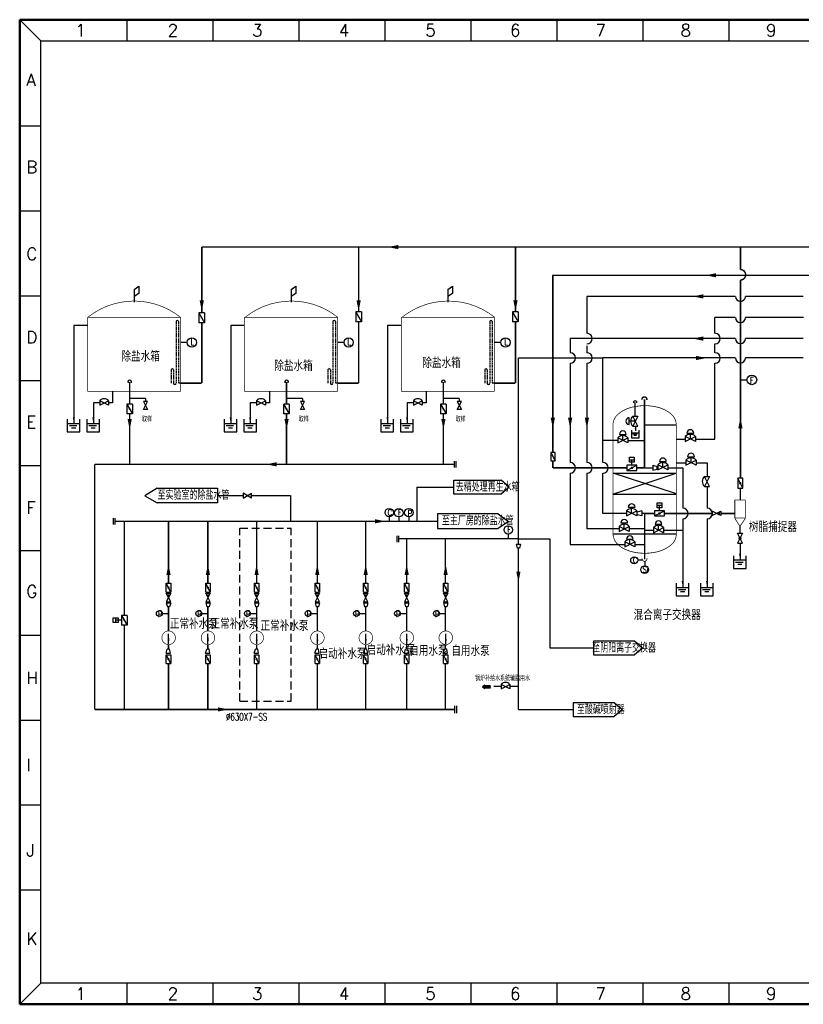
# Model space of a CAD drawing. Header units: millimetres. Extents: x 126 to 799, y 109 to 576.
# Drawn here: x 126.5 to 497.8, y 108.7 to 575.6 of the extents above; entities that cross this region are included whole.
import ezdxf

# ---------------------------------------------------------------- set-up
doc = ezdxf.new("R2010")
doc.units = ezdxf.units.MM
doc.linetypes.add('HIDDEN', pattern=[0.375, 0.25, -0.125])
doc.linetypes.add('INIT_GESTRICHELT', pattern=[0.75, 0.25, -0.25, 0.25])
for name, color, linetype in [('1', 7, 'Continuous'), ('162', 1, 'Continuous'), ('3', 1, 'Continuous'), ('DIM', 3, 'Continuous'), ('PH-48AE', 8, 'INIT_GESTRICHELT')]:
    doc.layers.add(name, color=color, linetype=linetype)
doc.styles.add('HZ', font='geditxt.shx', dxfattribs={"width": 0.7, "bigfont": 'hztxt1.shx'})
doc.styles.add('样式 2', font='txt.shx', dxfattribs={"height": 2})

# ---------------------------------------------------------------- blocks, each defined once
blk = doc.blocks.new('A$C4607793D')
at = {"layer": '1', "color": 3}
blk.add_lwpolyline([(1, 5, 0, 2, 0), (1, 0, 2, 2, 0)], format="xyseb", dxfattribs=at)
blk = doc.blocks.new('2')
at = {"color": 7}
for p, q in [((0, 0), (0, -2.18)), ((-1.86, -1.9), (-1.86, -5.5)), ((-1.86, -3.1), (1.74, -3.1)), ((-1.26, -3.7), (0.84, -3.7)), ((-0.66, -4.3), (0.54, -4.3)), ((1.74, -5.5), (1.74, -1.9)), ((-1.86, -5.5), (1.74, -5.5))]:
    blk.add_line(p, q, dxfattribs=at)
at = {"layer": '3', "color": 7}
blk.add_lwpolyline([(-0.01, -2.7, 0, 0.6, 0), (-0.01, -0.97, 0.6, 0.6, 0)], format="xyseb", dxfattribs=at)
blk = doc.blocks.new('1')
at = {"color": 7}
for p, q in [((0, 9.78), (0, 0)), ((-3.1, 2), (-3.1, -4)), ((-3.1, 0), (2.9, 0)), ((2.9, -4), (2.9, 2)), ((-3.1, -4), (2.9, -4)), ((-2.1, -1), (1.4, -1)), ((-1.1, -2), (0.9, -2))]:
    blk.add_line(p, q, dxfattribs=at)
at = {"layer": '3', "color": 7}
blk.add_lwpolyline([(-0.01, 0.09, 0, 1, 0), (-0.01, 2.97, 1, 1, 0)], format="xyseb", dxfattribs=at)
blk = doc.blocks.new('JT')
for p, q in [((-2.5, -2.5), (0, 0)), ((0, 0), (2.5, -2.5)), ((-1.5, -2.5), (-2.5, -2.5)), ((-1.5, -2.5), (-1.5, -2.5)), ((-1.5, -9.5), (-1.5, -2.5)), ((-1.5, -2.5), (1.5, -2.5)), ((0, -8), (-1.5, -9.5)), ((1.5, -9.5), (0, -8)), ((2.5, -2.5), (1.5, -2.5)), ((1.5, -2.5), (1.5, -9.5))]:
    blk.add_line(p, q)
for points in [[(0, 0), (-2.5, -2.5), (2.5, -2.5)], [(-1.5, -2.5), (1.5, -2.5), (0, -6)], [(-1.5, -9.5), (-1.5, -2.5), (1.5, -2.5), (1.5, -9.5)], [(0, -8), (-1.5, -8), (-1.5, -9.5)], [(0, -6), (-0.9, -8), (0.9, -8)], [(0, -8), (1.5, -9.5), (1.5, -8)]]:
    blk.add_solid(points)
blk = doc.blocks.new('5J2')
at = {"xscale": 0.8, "zscale": 0.8, "rotation": 270}
blk.add_blockref('JT', (0.3, 0.2), dxfattribs=at)

msp = doc.modelspace()

# ---------------------------------------------------------------- linework, layer by layer
at = {"color": 7, "linetype": 'ByBlock', "lineweight": 50}
for p, q in [((126.46, 575.61), (798.65, 575.61)), ((126.46, 108.7), (126.46, 575.61)), ((798.65, 108.7), (126.46, 108.7))]:
    msp.add_line(p, q, dxfattribs=at)
at = {"color": 7, "linetype": 'ByBlock', "lineweight": -3}
for p, q in [((136.52, 565.55), (126.46, 575.61)), ((177.28, 575.61), (177.28, 565.55)), ((218.03, 575.61), (218.03, 565.55)), ((258.79, 575.61), (258.79, 565.55)), ((299.54, 575.61), (299.54, 565.55)), ((340.29, 575.61), (340.29, 565.55)), ((381.05, 575.61), (381.05, 565.55)), ((421.8, 575.61), (421.8, 565.55)), ((462.56, 575.61), (462.56, 565.55)), ((136.52, 525.07), (126.46, 525.07)), ((136.52, 484.82), (126.46, 484.82)), ((136.52, 444.57), (126.46, 444.57)), ((136.52, 404.32), (126.46, 404.32)), ((136.52, 364.07), (126.46, 364.07)), ((136.52, 323.82), (126.46, 323.82)), ((136.52, 283.57), (126.46, 283.57)), ((136.52, 243.32), (126.46, 243.32)), ((136.52, 203.07), (126.46, 203.07)), ((136.52, 162.81), (126.46, 162.81)), ((136.52, 118.76), (126.46, 108.7)), ((177.28, 118.76), (177.28, 108.7)), ((177.28, 118.76), (177.28, 108.7)), ((218.03, 118.76), (218.03, 108.7)), ((258.79, 118.76), (258.79, 108.7)), ((299.54, 118.76), (299.54, 108.7)), ((340.29, 118.76), (340.29, 108.7)), ((381.05, 118.76), (381.05, 108.7)), ((421.8, 118.76), (421.8, 108.7)), ((462.56, 118.76), (462.56, 108.7))]:
    msp.add_line(p, q, dxfattribs=at)
at = {"color": 7, "linetype": 'ByBlock', "lineweight": 30}
for p, q in [((136.52, 565.55), (788.59, 565.55)), ((136.52, 118.76), (136.52, 565.55)), ((788.59, 118.76), (136.52, 118.76))]:
    msp.add_line(p, q, dxfattribs=at)
at = {"color": 7}
for p, q in [((180.7, 447.68), (182.98, 449.27)), ((182.98, 449.27), (182.98, 445.71)), ((255.02, 447.68), (257.3, 449.27)), ((257.3, 449.27), (257.3, 445.71)), ((329.34, 447.68), (331.62, 449.27)), ((331.62, 449.27), (331.62, 445.71)), ((180.7, 447.68), (180.7, 441.64)), ((182.98, 445.71), (180.7, 444.34)), ((255.02, 447.68), (255.02, 441.64)), ((257.3, 445.71), (255.02, 444.34)), ((329.34, 447.68), (329.34, 441.64)), ((331.62, 445.71), (329.34, 444.34)), ((211.38, 436.59), (211.38, 431.91)), ((211.38, 436.59), (214.06, 431.92)), ((214.06, 436.59), (211.39, 436.59)), ((214.06, 436.59), (214.06, 431.91)), ((285.7, 437.05), (288.38, 432.38)), ((285.7, 437.05), (285.7, 432.37)), ((288.38, 437.05), (285.71, 437.05)), ((288.38, 437.05), (288.38, 432.37)), ((360.02, 437.05), (362.7, 432.38)), ((360.02, 437.05), (360.02, 432.37)), ((362.7, 437.05), (360.03, 437.05)), ((362.7, 437.05), (362.7, 432.37)), ((152.12, 430.56), (152.12, 389.45)), ((158.65, 430.56), (152.12, 430.56)), ((214.06, 431.91), (211.38, 431.91)), ((232.97, 430.56), (226.44, 430.56)), ((226.44, 430.56), (226.44, 389.45)), ((288.38, 432.37), (285.7, 432.37)), ((307.3, 430.56), (300.76, 430.56)), ((300.76, 430.56), (300.76, 389.45)), ((362.7, 432.37), (360.02, 432.37)), ((205.84, 422.46), (202.74, 422.46)), ((280.16, 422.46), (277.06, 422.46)), ((354.49, 422.46), (351.39, 422.46)), ((467.98, 404.78), (471.09, 404.78)), ((170.46, 399.33), (170.46, 393.91)), ((244.78, 399.33), (244.78, 393.91)), ((319.1, 399.33), (319.1, 393.91)), ((164.37, 393.91), (161.38, 393.91)), ((164.37, 392.84), (168.57, 394.94)), ((168.57, 392.84), (164.37, 394.94)), ((164.37, 394.94), (164.37, 392.84)), ((164.37, 394.94), (164.37, 392.84)), ((168.57, 394.94), (168.57, 392.84)), ((170.46, 393.91), (168.57, 393.91)), ((177.22, 393.35), (179.9, 388.68)), ((177.22, 393.35), (177.22, 388.67)), ((179.9, 393.35), (177.23, 393.35)), ((186.13, 395.95), (178.41, 395.95)), ((179.9, 393.35), (179.9, 388.67)), ((185.17, 390.71), (187.09, 394.55)), ((185.17, 394.55), (187.09, 390.71)), ((187.09, 394.55), (185.17, 394.55)), ((186.13, 395.95), (186.13, 394.55)), ((238.69, 393.91), (235.7, 393.91)), ((238.69, 394.94), (238.69, 392.84)), ((238.69, 394.94), (238.69, 392.84)), ((242.89, 392.84), (238.69, 394.94)), ((238.69, 392.84), (242.89, 394.94)), ((242.89, 394.94), (242.89, 392.84)), ((244.78, 393.91), (242.89, 393.91)), ((251.54, 393.35), (254.22, 388.68)), ((251.54, 393.35), (251.54, 388.67)), ((254.22, 393.35), (251.55, 393.35)), ((260.45, 395.95), (252.73, 395.95)), ((254.22, 393.35), (254.22, 388.67)), ((259.49, 390.71), (261.41, 394.55)), ((259.49, 394.55), (261.41, 390.71)), ((261.41, 394.55), (259.49, 394.55)), ((260.45, 395.95), (260.45, 394.55)), ((313.02, 393.91), (310.02, 393.91)), ((313.02, 394.94), (313.02, 392.84)), ((313.02, 394.94), (313.02, 392.84)), ((317.22, 392.84), (313.02, 394.94)), ((313.02, 392.84), (317.22, 394.94)), ((317.22, 394.94), (317.22, 392.84)), ((319.1, 393.91), (317.22, 393.91)), ((325.86, 393.35), (328.54, 388.68)), ((325.86, 393.35), (325.86, 388.67)), ((328.54, 393.35), (325.87, 393.35)), ((334.77, 395.95), (327.06, 395.95)), ((328.54, 393.35), (328.54, 388.67)), ((333.81, 390.71), (335.73, 394.55)), ((333.81, 394.55), (335.73, 390.71)), ((335.73, 394.55), (333.81, 394.55)), ((334.77, 395.95), (334.77, 394.55)), ((179.9, 388.67), (177.22, 388.67)), ((187.09, 390.71), (185.17, 390.71)), ((254.22, 388.67), (251.54, 388.67)), ((261.41, 390.71), (259.49, 390.71)), ((328.54, 388.67), (325.86, 388.67)), ((335.73, 390.71), (333.81, 390.71)), ((419.39, 382.86), (416.99, 387.66)), ((419.39, 387.66), (416.99, 382.86)), ((416.99, 387.66), (419.39, 387.66)), ((415.32, 383.66), (415.32, 386.86)), ((418.19, 385.26), (415.32, 385.26)), ((422.49, 383.44), (437.59, 383.44)), ((410.64, 378.98), (413.84, 378.98)), ((412.24, 376.11), (412.24, 378.98)), ((416.99, 382.86), (419.39, 382.86)), ((416.99, 382.86), (419.39, 382.86)), ((442.66, 379.58), (445.86, 379.58)), ((444.26, 376.71), (444.26, 379.58)), ((414.64, 374.91), (409.84, 377.31)), ((409.84, 374.91), (414.64, 377.31)), ((409.84, 377.31), (409.84, 374.91)), ((409.84, 377.31), (409.84, 374.91)), ((414.64, 377.31), (414.64, 374.91)), ((446.66, 375.51), (441.86, 377.91)), ((441.86, 375.51), (446.66, 377.91)), ((441.86, 377.91), (441.86, 375.51)), ((441.86, 377.91), (441.86, 375.51)), ((446.66, 377.91), (446.66, 375.51)), ((332.53, 363.21), (332.53, 366.28)), ((333.33, 363.21), (333.33, 366.28)), ((414.14, 364.29), (414.14, 361.89)), ((418.94, 364.29), (414.14, 364.29)), ((414.14, 361.89), (418.94, 364.29)), ((415.42, 368.17), (417.66, 368.17)), ((415.42, 365.79), (415.42, 368.17)), ((415.42, 366.97), (417.66, 366.97)), ((417.66, 365.79), (415.42, 365.79)), ((416.54, 364.29), (416.54, 366.97)), ((417.66, 368.17), (417.66, 365.79)), ((418.94, 361.89), (418.94, 364.29)), ((426.43, 364.34), (426.43, 361.99)), ((426.43, 364.34), (428.58, 363.72)), ((428.84, 364.49), (428.84, 362.09)), ((428.84, 364.49), (428.84, 362.09)), ((428.84, 362.09), (433.64, 364.49)), ((433.64, 362.09), (428.84, 364.49)), ((429.64, 366.15), (432.84, 366.15)), ((431.24, 363.29), (431.24, 366.15)), ((433.64, 364.49), (433.64, 362.09)), ((437.59, 365.51), (442.16, 365.51)), ((442.16, 366.71), (442.16, 364.31)), ((442.16, 366.71), (442.16, 364.31)), ((442.16, 364.31), (446.96, 366.71)), ((446.96, 364.31), (442.16, 366.71)), ((442.96, 368.38), (446.16, 368.38)), ((444.56, 365.51), (444.56, 368.38)), ((446.96, 366.71), (446.96, 364.31)), ((446.99, 365.51), (452.18, 365.51)), ((452.18, 365.51), (452.18, 359.06)), ((407.55, 360.52), (412.24, 360.52)), ((407.59, 350.65), (437.59, 360.52)), ((437.65, 350.71), (407.6, 360.54)), ((412.24, 360.52), (435.32, 360.52)), ((414.14, 361.89), (418.94, 361.89)), ((422.49, 363.09), (426.43, 363.09)), ((426.43, 361.99), (428.58, 362.47)), ((428.58, 362.44), (428.58, 363.72)), ((433.64, 363.09), (440.66, 363.09)), ((435.32, 360.52), (437.59, 360.52)), ((440.66, 363.09), (440.66, 343.99)), ((332.24, 357.2), (354.52, 357.2)), ((332.24, 350.68), (332.24, 357.2)), ((358.36, 353.94), (354.53, 357.19)), ((453.38, 354.26), (450.98, 359.06)), ((450.98, 359.06), (453.38, 359.06)), ((453.38, 359.06), (450.98, 354.26)), ((469.1, 353.43), (466.7, 358.23)), ((466.7, 358.23), (466.7, 353.43)), ((469.1, 358.23), (466.7, 358.23)), ((469.1, 353.43), (469.1, 358.23)), ((354.53, 350.68), (332.24, 350.68)), ((358.36, 353.94), (354.53, 350.68)), ((407.59, 350.65), (437.59, 350.65)), ((450.98, 354.26), (453.38, 354.26)), ((452.18, 354.26), (452.18, 343.99)), ((466.7, 353.43), (469.1, 353.43)), ((428.51, 344.17), (428.51, 346.56)), ((428.51, 346.56), (430.75, 346.56)), ((430.75, 346.56), (430.75, 344.17)), ((353.18, 341.21), (324.46, 341.21)), ((324.46, 341.21), (324.46, 334.28)), ((353.18, 341.21), (358.13, 337.62)), ((414.04, 342.74), (414.04, 340.34)), ((414.04, 342.74), (414.04, 340.34)), ((418.84, 340.34), (414.04, 342.74)), ((414.04, 340.34), (418.84, 342.74)), ((414.84, 344.4), (418.04, 344.4)), ((416.44, 341.54), (416.44, 344.4)), ((418.84, 342.74), (418.84, 340.34)), ((421.25, 342.69), (419.09, 342.07)), ((419.09, 340.79), (419.09, 342.07)), ((421.24, 342.73), (421.24, 340.33)), ((427.23, 340.27), (432.03, 342.67)), ((427.23, 342.67), (427.23, 340.27)), ((432.03, 342.67), (427.23, 342.67)), ((428.51, 345.36), (430.75, 345.36)), ((430.75, 344.17), (428.51, 344.17)), ((429.63, 342.67), (429.63, 345.36)), ((432.03, 340.27), (432.03, 342.67)), ((454.55, 342.52), (454.55, 340.42)), ((454.55, 342.52), (454.55, 340.42)), ((454.55, 340.42), (458.75, 342.52)), ((458.75, 340.42), (454.55, 342.52)), ((456.78, 341.48), (456.9, 341.36)), ((456.9, 341.54), (457.25, 341.18)), ((457.01, 341.6), (457.61, 341.01)), ((457.13, 341.66), (457.92, 340.87)), ((457.25, 341.72), (457.92, 341.05)), ((457.37, 341.77), (457.92, 341.22)), ((457.49, 341.83), (457.92, 341.4)), ((457.6, 341.89), (457.92, 341.58)), ((457.72, 341.95), (457.92, 341.75)), ((457.84, 342.01), (457.92, 341.93)), ((458.75, 342.52), (458.75, 340.42)), ((170.97, 336.21), (170.97, 339.28)), ((171.77, 336.21), (171.77, 339.28)), ((301.53, 339.86), (301.53, 337.55)), ((306.06, 339.82), (306.06, 337.55)), ((310.88, 339.85), (310.88, 337.55)), ((358.13, 337.62), (353.14, 334.28)), ((411.32, 336.99), (414.52, 336.99)), ((412.92, 334.12), (412.92, 336.99)), ((421.25, 340.34), (419.09, 340.83)), ((427.23, 340.27), (432.03, 340.27)), ((427.57, 336.41), (430.77, 336.41)), ((429.17, 333.54), (429.17, 336.41)), ((440.66, 338.96), (440.66, 319.67)), ((452.18, 338.96), (452.18, 306.39)), ((324.46, 334.28), (353.14, 334.28)), ((357.91, 331.67), (357.91, 329.4)), ((437.59, 331.67), (407.59, 331.67)), ((410.52, 335.32), (410.52, 332.92)), ((410.52, 335.32), (410.52, 332.92)), ((415.32, 332.92), (410.52, 335.32)), ((410.52, 332.92), (415.32, 335.32)), ((415.32, 335.32), (415.32, 332.92)), ((422.59, 333.54), (426.77, 333.54)), ((426.77, 332.34), (431.57, 334.74)), ((431.57, 332.34), (426.77, 334.74)), ((426.77, 334.74), (426.77, 332.34)), ((431.57, 334.74), (431.57, 332.34)), ((431.57, 333.54), (440.66, 333.54)), ((469, 327.33), (466.6, 332.13)), ((469, 332.13), (466.6, 327.33)), ((466.6, 332.13), (469, 332.13)), ((467.82, 332.13), (467.82, 335.5)), ((305.31, 327.87), (305.31, 330.93)), ((306.11, 327.87), (306.11, 330.93)), ((361.74, 326.84), (362.24, 324.96)), ((361.74, 326.84), (363.83, 326.84)), ((363.83, 326.84), (363.33, 324.96)), ((413.17, 328.01), (413.17, 325.61)), ((413.17, 328.01), (413.17, 325.61)), ((417.97, 325.61), (413.17, 328.01)), ((413.17, 325.61), (417.97, 328.01)), ((413.97, 329.3), (417.17, 329.3)), ((415.57, 326.81), (415.57, 329.3)), ((417.97, 328.01), (417.97, 325.61)), ((466.6, 327.33), (469, 327.33)), ((466.6, 327.33), (469, 327.33)), ((467.82, 327.33), (467.82, 319.41)), ((467.82, 327.33), (467.82, 319.41)), ((363.33, 324.96), (362.24, 324.96)), ((419.33, 319.4), (421.71, 319.4)), ((422.62, 318.63), (422.62, 316.64)), ((440.66, 319.67), (440.66, 306.39)), ((464.72, 321.41), (464.72, 315.41)), ((464.72, 319.41), (470.72, 319.41)), ((465.72, 318.41), (469.22, 318.41)), ((470.72, 315.41), (470.72, 321.41)), ((464.72, 315.41), (470.72, 315.41)), ((466.72, 317.41), (468.72, 317.41)), ((198.03, 304.19), (195.93, 308.39)), ((195.93, 308.39), (198.03, 308.39)), ((216.69, 304.19), (214.59, 308.39)), ((214.59, 308.39), (216.69, 308.39)), ((239.77, 304.19), (237.68, 308.39)), ((237.68, 308.39), (239.77, 308.39)), ((268.53, 304.19), (266.43, 308.39)), ((266.43, 308.39), (268.53, 308.39)), ((291.47, 304.19), (289.37, 308.39)), ((289.37, 308.39), (291.47, 308.39)), ((310.9, 304.19), (308.8, 308.39)), ((308.8, 308.39), (310.9, 308.39)), ((329.35, 304.19), (327.25, 308.39)), ((327.25, 308.39), (329.35, 308.39)), ((195.91, 303.72), (198.01, 303.72)), ((198.02, 299.52), (195.92, 303.72)), ((198.02, 303.72), (195.92, 299.52)), ((195.93, 304.19), (198.03, 304.19)), ((195.93, 304.19), (198.03, 304.19)), ((216.68, 303.72), (214.58, 299.52)), ((216.68, 299.52), (214.58, 303.72)), ((214.58, 303.72), (216.68, 303.72)), ((214.59, 304.19), (216.69, 304.19)), ((214.59, 304.19), (216.69, 304.19)), ((239.76, 303.72), (237.66, 299.52)), ((239.76, 299.52), (237.66, 303.72)), ((237.66, 303.72), (239.76, 303.72)), ((237.68, 304.19), (239.77, 304.19)), ((237.68, 304.19), (239.77, 304.19)), ((266.42, 303.72), (268.52, 303.72)), ((268.52, 299.52), (266.42, 303.72)), ((268.52, 303.72), (266.42, 299.52)), ((266.43, 304.19), (268.53, 304.19)), ((266.43, 304.19), (268.53, 304.19)), ((291.46, 303.72), (289.36, 299.52)), ((291.46, 299.52), (289.36, 303.72)), ((289.36, 303.72), (291.46, 303.72)), ((289.37, 304.19), (291.47, 304.19)), ((289.37, 304.19), (291.47, 304.19)), ((308.79, 303.72), (310.89, 303.72)), ((310.89, 299.52), (308.79, 303.72)), ((310.89, 303.72), (308.79, 299.52)), ((308.8, 304.19), (310.9, 304.19)), ((308.8, 304.19), (310.9, 304.19)), ((327.24, 303.72), (329.34, 303.72)), ((329.34, 299.52), (327.24, 303.72)), ((329.34, 303.72), (327.24, 299.52)), ((327.25, 304.19), (329.35, 304.19)), ((327.25, 304.19), (329.35, 304.19)), ((195.92, 299.52), (198.02, 299.52)), ((195.92, 299.52), (198.02, 299.52)), ((195.92, 299.06), (198.01, 299.06)), ((195.92, 299.06), (196.42, 297.18)), ((196.41, 302.74), (196.49, 302.82)), ((196.47, 302.63), (196.66, 302.82)), ((196.52, 302.51), (196.84, 302.82)), ((196.58, 302.39), (197.02, 302.82)), ((196.64, 302.27), (197.19, 302.82)), ((196.7, 302.15), (197.37, 302.82)), ((196.76, 302.04), (197.55, 302.82)), ((196.82, 301.92), (197.41, 302.51)), ((196.88, 301.8), (197.23, 302.16)), ((196.94, 301.68), (197.06, 301.8)), ((198.01, 299.06), (197.51, 297.18)), ((214.58, 299.52), (216.68, 299.52)), ((214.58, 299.52), (216.68, 299.52)), ((214.58, 299.06), (215.09, 297.18)), ((214.58, 299.06), (216.68, 299.06)), ((215.07, 302.74), (215.15, 302.82)), ((215.13, 302.63), (215.33, 302.82)), ((215.19, 302.51), (215.5, 302.82)), ((215.25, 302.39), (215.68, 302.82)), ((215.31, 302.27), (215.86, 302.82)), ((215.36, 302.15), (216.03, 302.82)), ((215.42, 302.04), (216.21, 302.82)), ((215.48, 301.92), (216.07, 302.51)), ((215.54, 301.8), (215.9, 302.16)), ((215.6, 301.68), (215.72, 301.8)), ((216.68, 299.06), (216.17, 297.18)), ((237.66, 299.52), (239.76, 299.52)), ((237.66, 299.52), (239.76, 299.52)), ((237.66, 299.06), (238.17, 297.18)), ((237.66, 299.06), (239.76, 299.06)), ((238.15, 302.74), (238.23, 302.82)), ((238.21, 302.63), (238.41, 302.82)), ((238.27, 302.51), (238.59, 302.82)), ((238.33, 302.39), (238.76, 302.82)), ((238.39, 302.27), (238.94, 302.82)), ((238.45, 302.15), (239.12, 302.82)), ((238.51, 302.04), (239.3, 302.82)), ((238.57, 301.92), (239.16, 302.51)), ((238.63, 301.8), (238.98, 302.16)), ((238.68, 301.68), (238.8, 301.8)), ((239.76, 299.06), (239.26, 297.18)), ((266.42, 299.52), (268.52, 299.52)), ((266.42, 299.52), (268.52, 299.52)), ((266.42, 299.06), (268.52, 299.06)), ((266.42, 299.06), (266.93, 297.18)), ((266.88, 302.8), (266.91, 302.82)), ((266.94, 302.68), (267.08, 302.82)), ((267, 302.56), (267.26, 302.82)), ((267.06, 302.45), (267.44, 302.82)), ((267.12, 302.33), (267.61, 302.82)), ((267.18, 302.21), (267.79, 302.82)), ((267.24, 302.09), (267.97, 302.82)), ((267.29, 301.98), (268, 302.68)), ((267.35, 301.86), (267.82, 302.33)), ((267.41, 301.74), (267.65, 301.97)), ((268.52, 299.06), (268.01, 297.18)), ((289.36, 299.52), (291.46, 299.52)), ((289.36, 299.52), (291.46, 299.52)), ((289.36, 299.06), (289.87, 297.18)), ((289.36, 299.06), (291.46, 299.06)), ((289.85, 302.74), (289.93, 302.82)), ((289.91, 302.63), (290.11, 302.82)), ((289.97, 302.51), (290.28, 302.82)), ((290.03, 302.39), (290.46, 302.82)), ((290.08, 302.27), (290.64, 302.82)), ((290.14, 302.15), (290.81, 302.82)), ((290.2, 302.04), (290.99, 302.82)), ((290.26, 301.92), (290.85, 302.51)), ((290.32, 301.8), (290.68, 302.16)), ((290.38, 301.68), (290.5, 301.8)), ((291.46, 299.06), (290.95, 297.18)), ((308.79, 299.52), (310.89, 299.52)), ((308.79, 299.52), (310.89, 299.52)), ((308.79, 299.06), (310.89, 299.06)), ((308.79, 299.06), (309.3, 297.18)), ((309.28, 302.75), (309.36, 302.82)), ((309.34, 302.63), (309.53, 302.82)), ((309.4, 302.51), (309.71, 302.82)), ((309.45, 302.39), (309.89, 302.82)), ((309.51, 302.28), (310.06, 302.82)), ((309.57, 302.16), (310.24, 302.82)), ((309.63, 302.04), (310.42, 302.82)), ((309.69, 301.92), (310.29, 302.52)), ((309.75, 301.8), (310.11, 302.17)), ((309.81, 301.69), (309.94, 301.81)), ((310.89, 299.06), (310.38, 297.18)), ((327.24, 299.52), (329.34, 299.52)), ((327.24, 299.52), (329.34, 299.52)), ((327.24, 299.06), (327.74, 297.18)), ((327.24, 299.06), (329.33, 299.06)), ((327.71, 302.79), (327.74, 302.82)), ((327.76, 302.67), (327.92, 302.82)), ((327.82, 302.55), (328.09, 302.82)), ((327.88, 302.44), (328.27, 302.82)), ((327.94, 302.32), (328.45, 302.82)), ((328, 302.2), (328.62, 302.82)), ((328.06, 302.08), (328.8, 302.82)), ((328.12, 301.96), (328.8, 302.65)), ((328.18, 301.85), (328.62, 302.29)), ((328.24, 301.73), (328.45, 301.94)), ((329.33, 299.06), (328.83, 297.18)), ((197.51, 297.18), (196.42, 297.18)), ((216.17, 297.18), (215.09, 297.18)), ((239.26, 297.18), (238.17, 297.18)), ((268.01, 297.18), (266.93, 297.18)), ((290.95, 297.18), (289.87, 297.18)), ((310.38, 297.18), (309.3, 297.18)), ((328.83, 297.18), (327.74, 297.18)), ((170.8, 289.68), (170.8, 291.92)), ((170.8, 291.92), (173.18, 291.92)), ((173.18, 289.68), (170.8, 289.68)), ((172, 289.68), (172, 291.92)), ((174.68, 290.8), (172, 290.8)), ((173.18, 291.92), (173.18, 289.68)), ((174.68, 293.13), (177.36, 288.46)), ((174.68, 293.13), (174.68, 288.46)), ((177.36, 293.14), (174.69, 293.14)), ((177.36, 293.14), (177.36, 288.46)), ((177.36, 288.46), (174.68, 288.46)), ((197.02, 279.68), (197.02, 284.43)), ((215.68, 279.68), (215.68, 284.43)), ((238.77, 279.68), (238.77, 284.43)), ((267.52, 279.68), (267.52, 284.43)), ((290.46, 279.68), (290.46, 284.43)), ((309.89, 279.68), (309.89, 284.43)), ((328.34, 279.68), (328.34, 284.43)), ((417.75, 280.88), (398.33, 280.88)), ((398.33, 280.88), (398.33, 274.36)), ((421.58, 277.62), (417.75, 280.88)), ((195.87, 275.18), (196.41, 277.06)), ((197.5, 277.06), (196.41, 277.06)), ((197.92, 275.18), (197.5, 277.06)), ((214.53, 275.18), (215.07, 277.06)), ((216.16, 277.06), (215.07, 277.06)), ((216.59, 275.18), (216.16, 277.06)), ((237.62, 275.18), (238.16, 277.06)), ((239.24, 277.06), (238.16, 277.06)), ((239.67, 275.18), (239.24, 277.06)), ((266.37, 275.18), (266.91, 277.06)), ((268, 277.06), (266.91, 277.06)), ((268.43, 275.18), (268, 277.06)), ((289.31, 275.18), (289.85, 277.06)), ((290.94, 277.06), (289.85, 277.06)), ((291.37, 275.18), (290.94, 277.06)), ((308.74, 275.18), (309.28, 277.06)), ((310.37, 277.06), (309.28, 277.06)), ((310.8, 275.18), (310.37, 277.06)), ((327.19, 275.18), (327.73, 277.06)), ((328.82, 277.06), (327.73, 277.06)), ((329.24, 275.18), (328.82, 277.06)), ((421.58, 277.62), (417.75, 274.37)), ((195.87, 275.18), (197.92, 275.18)), ((195.92, 274.49), (198.02, 274.49)), ((198.02, 270.29), (195.92, 274.49)), ((214.53, 275.18), (216.59, 275.18)), ((216.68, 270.29), (214.58, 274.49)), ((214.58, 274.49), (216.68, 274.49)), ((237.62, 275.18), (239.67, 275.18)), ((239.76, 270.29), (237.66, 274.49)), ((237.66, 274.49), (239.76, 274.49)), ((266.37, 275.18), (268.43, 275.18)), ((268.52, 270.29), (266.42, 274.49)), ((266.42, 274.49), (268.52, 274.49)), ((289.31, 275.18), (291.37, 275.18)), ((291.46, 270.29), (289.36, 274.49)), ((289.36, 274.49), (291.46, 274.49)), ((308.74, 275.18), (310.8, 275.18)), ((310.89, 270.29), (308.79, 274.49)), ((308.79, 274.49), (310.89, 274.49)), ((327.19, 275.18), (329.24, 275.18)), ((329.34, 270.29), (327.24, 274.49)), ((327.24, 274.49), (329.34, 274.49)), ((398.33, 274.36), (417.73, 274.36)), ((195.92, 270.29), (198.02, 270.29)), ((195.92, 270.29), (198.02, 270.29)), ((214.58, 270.29), (216.68, 270.29)), ((214.58, 270.29), (216.68, 270.29)), ((237.66, 270.29), (239.76, 270.29)), ((237.66, 270.29), (239.76, 270.29)), ((266.42, 270.29), (268.52, 270.29)), ((266.42, 270.29), (268.52, 270.29)), ((289.36, 270.29), (291.46, 270.29)), ((289.36, 270.29), (291.46, 270.29)), ((308.79, 270.29), (310.89, 270.29)), ((308.79, 270.29), (310.89, 270.29)), ((327.24, 270.29), (329.34, 270.29)), ((327.24, 270.29), (329.34, 270.29)), ((354.55, 260.37), (354.55, 258.27)), ((354.55, 260.37), (354.55, 258.27)), ((358.75, 258.27), (354.55, 260.37)), ((354.55, 258.27), (358.75, 260.37)), ((358.75, 260.37), (358.75, 258.27)), ((408.18, 251.65), (388.76, 251.65)), ((388.76, 251.65), (388.76, 245.13)), ((412.01, 248.39), (408.18, 251.65)), ((412.01, 248.39), (408.18, 245.14)), ((388.76, 245.13), (408.17, 245.13))]:
    msp.add_line(p, q, dxfattribs=at)
at = {"color": 3}
for p, q in [((362.79, 329.4), (362.79, 415.19)), ((362.79, 415.19), (367.58, 415.19)), ((367.58, 415.19), (402.82, 415.19)), ((402.82, 365.6), (402.82, 415.19)), ((465.51, 415.19), (402.82, 415.19)), ((497.64, 415.19), (470.45, 415.19)), ((409.84, 376.11), (402.82, 376.11)), ((422.49, 375.91), (414.64, 375.91)), ((402.82, 341.47), (402.82, 360.57)), ((314.58, 353.94), (332.24, 353.94)), ((314.58, 353.94), (314.58, 337.75)), ((220.25, 349.94), (232.32, 349.94)), ((236.32, 349.94), (254.85, 349.94)), ((254.85, 349.94), (254.85, 337.75)), ((414.04, 341.47), (402.82, 341.47)), ((422.59, 341.47), (421.24, 341.47)), ((362.79, 329.4), (306.11, 329.4)), ((309.84, 308.39), (309.84, 329.4)), ((328.29, 308.39), (328.29, 329.4)), ((362.79, 326.84), (362.79, 329.4)), ((362.79, 329.4), (377.65, 329.4)), ((377.65, 329.4), (377.65, 277.76)), ((362.79, 248.53), (362.79, 324.96)), ((309.84, 285.65), (309.84, 297.18)), ((328.29, 285.65), (328.29, 297.18)), ((309.84, 277.06), (309.84, 279.31)), ((328.29, 277.06), (328.29, 279.31)), ((377.65, 277.76), (398.33, 277.76)), ((309.84, 248.53), (309.84, 270.29)), ((328.29, 248.53), (328.29, 270.29)), ((362.79, 248.53), (388.76, 248.53))]:
    msp.add_line(p, q, dxfattribs=at)
at = {"color": 0}
for p, q in [((191.53, 353.41), (185.69, 349.81)), ((191.53, 353.41), (220.25, 353.41)), ((220.25, 353.41), (220.25, 346.48)), ((185.69, 349.81), (191.57, 346.48)), ((220.25, 346.48), (191.57, 346.48))]:
    msp.add_line(p, q, dxfattribs=at)
at = {"color": 7, "linetype": 'HIDDEN', "ltscale": 15}
for p, q in [((230.76, 252.43), (230.76, 334.48)), ((230.76, 334.48), (255.08, 334.48)), ((255.08, 252.43), (255.08, 334.48)), ((230.76, 252.43), (255.08, 252.43))]:
    msp.add_line(p, q, dxfattribs=at)
at = {"color": 7, "linetype": 'Continuous'}
for p, q in [((354.55, 259.34), (351.15, 259.34)), ((362.79, 259.34), (358.75, 259.34))]:
    msp.add_line(p, q, dxfattribs=at)
at = {"color": 3, "linetype": 'Continuous', "const_width": 0.7}
for points in [[(212.74, 436.59), (212.74, 467.79)], [(724.27, 467.79), (212.74, 467.79)], [(287.06, 437.05), (287.06, 467.79)], [(361.39, 437.05), (361.39, 467.79)], [(467.98, 457.11), (467.98, 467.79)], [(635.39, 454.4), (378.89, 454.4)], [(379.1, 424.4), (379.1, 454.4)], [(467.98, 358.23), (467.98, 452.17)], [(212.74, 412.69), (212.74, 431.91)], [(287.06, 412.69), (287.06, 432.37)], [(361.39, 412.69), (361.39, 432.37)], [(379.1, 370.39), (379.1, 424.4)], [(212.74, 403.25), (212.74, 412.69)], [(287.06, 403.25), (287.06, 412.69)], [(361.39, 403.25), (361.39, 412.69)], [(178.59, 403.78), (178.59, 393.35)], [(202.74, 403.25), (212.74, 403.25)], [(252.91, 403.78), (252.91, 393.35)], [(277.06, 403.25), (287.06, 403.25)], [(327.23, 403.78), (327.23, 393.35)], [(351.39, 403.25), (361.39, 403.25)], [(418.94, 363.09), (422.49, 363.09), (422.49, 395.59)], [(178.59, 388.67), (178.59, 364.75)], [(252.91, 388.67), (252.91, 364.75)], [(327.23, 388.67), (327.23, 371.07)], [(327.23, 371.07), (327.23, 364.75)], [(161.94, 248.53), (161.94, 364.75)], [(332.53, 364.75), (161.94, 364.75)], [(379.1, 363.09), (379.1, 366.39)], [(379.1, 363.09), (414.14, 363.09)], [(467.9, 347.65), (467.9, 353.43)], [(422.59, 319.67), (422.59, 341.47), (427.23, 341.47)], [(432.03, 341.47), (454.55, 341.47)], [(458.75, 341.47), (465.34, 341.47)], [(324.46, 337.75), (171.77, 337.75)], [(176.03, 293.14), (176.03, 337.75)], [(196.97, 308.39), (196.97, 337.75)], [(215.63, 308.39), (215.63, 337.75)], [(238.71, 308.39), (238.71, 337.75)], [(267.47, 308.39), (267.47, 337.75)], [(290.41, 308.39), (290.41, 337.75)], [(196.97, 285.65), (196.97, 297.18)], [(215.63, 285.65), (215.63, 297.18)], [(238.71, 285.65), (238.71, 297.18)], [(267.47, 285.65), (267.47, 297.18)], [(290.41, 285.65), (290.41, 297.18)], [(176.03, 248.53), (176.03, 288.46)], [(196.97, 277.06), (196.97, 279.31)], [(215.63, 277.06), (215.63, 279.31)], [(238.71, 277.06), (238.71, 279.31)], [(267.47, 277.06), (267.47, 279.31)], [(290.41, 277.06), (290.41, 279.31)], [(196.97, 248.53), (196.97, 270.29)], [(215.63, 248.53), (215.63, 270.29)], [(238.71, 248.53), (238.71, 270.29)], [(267.47, 248.53), (267.47, 270.29)], [(290.41, 248.53), (290.41, 270.29)], [(332.51, 248.53), (161.94, 248.53)]]:
    msp.add_lwpolyline(points, dxfattribs=at)
msp.add_lwpolyline([(467.98, 457.11, -1), (467.98, 452.17, -0.240693)], format="xyb", dxfattribs=at)
at = {"color": 7}
for points, const_width in [([(202.74, 434.41, 0.353172), (158.65, 434.41)], 0.306), ([(277.27, 434.41, 0.353172), (233.18, 434.41)], 0.306), ([(351.59, 434.41, 0.353172), (307.5, 434.41)], 0.306), ([(423.59, 395.29, 1.25223), (421.36, 395.38)], 0.7), ([(422.64, 392.59, 0.06065), (416.57, 391.85, 0.074056), (411.94, 389.94, 0.06111), (409.17, 387.71)], 0.35), ([(435.8, 387.94, 0.071959), (433.33, 389.94, 0.074056), (428.7, 391.85, 0.06065), (422.64, 392.59)], 0.35), ([(407.59, 383.81, -0.156346), (409.17, 387.71)], 0.35), ([(437.59, 383.49, 0.188756), (435.8, 387.94)], 0.35), ([(407.59, 331.67, 0.141736), (409.24, 327.42)], 0.35), ([(435.09, 326.51, 0.221647), (437.59, 331.67)], 0.35), ([(422.64, 322.57, -0.06065), (416.57, 323.31, -0.074056), (411.94, 325.22, -0.078838), (409.27, 327.45)], 0.35), ([(422.64, 322.57, -0.035757), (419.04, 322.83, 0), (419.04, 322.83), (419.04, 322.83)], 0.35), ([(435.09, 326.51, -0.1136), (428.7, 323.31, -0.06065), (422.64, 322.57)], 0.35), ([(421.4, 320.13, 1.25223), (423.62, 320.22)], 0.35)]:
    msp.add_lwpolyline(points, format="xyb", dxfattribs=dict(at, const_width=const_width))
for points, const_width in [([(202.74, 434.41), (158.65, 434.41)], 0.306), ([(158.65, 434.41), (158.65, 399.33)], 0.306), ([(202.74, 399.33), (202.74, 434.41)], 0.306), ([(202.74, 399.33), (202.74, 434.41)], 0.306), ([(212.64, 434.54), (212.64, 434.11)], 0.612), ([(232.97, 434.41), (232.97, 399.33)], 0.306), ([(277.06, 434.41), (232.97, 434.41)], 0.306), ([(277.06, 399.33), (277.06, 434.41)], 0.306), ([(286.96, 435), (286.96, 434.57)], 0.612), ([(307.3, 434.41), (307.3, 399.33)], 0.306), ([(351.39, 434.41), (307.3, 434.41)], 0.306), ([(351.39, 399.33), (351.39, 434.41)], 0.306), ([(361.29, 435), (361.29, 434.57)], 0.612), ([(158.65, 399.33), (202.74, 399.33)], 0.306), ([(232.97, 399.33), (277.06, 399.33)], 0.306), ([(307.3, 399.33), (351.39, 399.33)], 0.306), ([(178.48, 391.3), (178.48, 390.87)], 0.612), ([(252.8, 391.3), (252.8, 390.87)], 0.612), ([(327.12, 391.3), (327.12, 390.87)], 0.612), ([(407.59, 383.81), (407.59, 377.56)], 0.35), ([(437.59, 383.44), (437.59, 331.67)], 0.35), ([(407.59, 331.67), (407.59, 377.56)], 0.35), ([(465.24, 347.81), (470.24, 347.81)], 0.35), ([(470.34, 347.86), (470.34, 339.32), (465.34, 339.32)], 0.35), ([(465.34, 339.32), (465.34, 347.86)], 0.35), ([(465.29, 339.24), (467.74, 335.37), (470.38, 339.24)], 0.35), ([(175.94, 291.09), (175.94, 290.65)], 0.612)]:
    msp.add_lwpolyline(points, dxfattribs=dict(at, const_width=const_width))
for points, const_width in [([(212.85, 434.33, 1), (212.42, 434.33, 1)], 0.437), ([(287.17, 434.79, 1), (286.74, 434.79, 1)], 0.437), ([(361.5, 434.79, 1), (361.06, 434.79, 1)], 0.437), ([(178.69, 391.09, 1), (178.25, 391.09, 1)], 0.437), ([(253.01, 391.09, 1), (252.58, 391.09, 1)], 0.437), ([(327.33, 391.09, 1), (326.9, 391.09, 1)], 0.437), ([(416.74, 363.09, 1), (416.32, 363.09, 1)], 0.8), ([(467.9, 356.03, 1), (467.9, 355.62, 1)], 0.8), ([(429.83, 341.47, 1), (429.42, 341.47, 1)], 0.8), ([(176.15, 290.87, 1), (175.72, 290.87, 1)], 0.437)]:
    msp.add_lwpolyline(points, format="xyb", close=True, dxfattribs=dict(at, const_width=const_width))
at = {"color": 7, "linetype": 'Continuous', "const_width": 0.7}
msp.add_lwpolyline([(178.59, 395.21), (178.59, 393.35)], dxfattribs=at)
at = {"color": 7}
for points in [[(186.13, 390.69, 0, 0, 0), (186.13, 389.56, 0.787, 0, 0), (186.13, 387.51, 0, 0, 0)], [(260.45, 390.69, 0, 0, 0), (260.45, 389.56, 0.787, 0, 0), (260.45, 387.51, 0, 0, 0)], [(334.77, 390.69, 0, 0, 0), (334.77, 389.56, 0.787, 0, 0), (334.77, 387.51, 0, 0, 0)], [(197.02, 284.43, 0, 0.875, 0), (197.02, 281.11, 0.875, 0.875, 0)], [(215.68, 284.43, 0, 0.875, 0), (215.68, 281.11, 0.875, 0.875, 0)], [(238.77, 284.43, 0, 0.875, 0), (238.77, 281.11, 0.875, 0.875, 0)], [(267.52, 284.43, 0, 0.875, 0), (267.52, 281.11, 0.875, 0.875, 0)], [(290.46, 284.43, 0, 0.875, 0), (290.46, 281.11, 0.875, 0.875, 0)], [(309.89, 284.43, 0, 0.875, 0), (309.89, 281.11, 0.875, 0.875, 0)], [(328.34, 284.43, 0, 0.875, 0), (328.34, 281.11, 0.875, 0.875, 0)]]:
    msp.add_lwpolyline(points, format="xyseb", dxfattribs=at)
for points in [[(418.17, 385.26), (416.66, 385.26)], [(444.26, 376.71), (444.26, 378.21)], [(412.24, 376.11), (412.24, 377.61)], [(431.24, 363.28), (431.24, 364.78)], [(444.56, 365.51), (444.56, 367.01)], [(416.44, 341.53), (416.44, 343.03)], [(412.92, 334.12), (412.92, 335.62)], [(429.17, 333.54), (429.17, 335.04)], [(415.58, 326.81), (415.58, 328.31)]]:
    msp.add_lwpolyline(points, dxfattribs=at)
for centre, radius in [((208.03, 422.56), 2.19), ((282.35, 422.56), 2.19), ((356.67, 422.56), 2.19), ((301.59, 341.86), 2), ((306.12, 341.82), 2), ((310.86, 341.85), 2), ((357.97, 333.67), 2), ((417.65, 319.27), 1.67), ((422.59, 314.83), 1.83), ((192.62, 294.04), 1.39), ((211.29, 294.04), 1.39), ((234.37, 294.04), 1.39), ((263.13, 294.04), 1.39), ((286.06, 294.04), 1.39), ((305.49, 294.04), 1.39), ((323.94, 294.04), 1.39)]:
    msp.add_circle(centre, radius, dxfattribs=at)
at = {"color": 1}
for centre, radius, start, end in [((467.98, 444.4), 2.37, 180, 0), ((395.24, 424.4), 2.52, 270, 90), ((395.24, 415.19), 2.52, 270, 90)]:
    msp.add_arc(centre, radius, start, end, dxfattribs=at)
at = {"color": 4}
for centre, radius, start, end in [((467.98, 424.4), 2.37, 180, 0), ((387.29, 415.19), 2.52, 270, 90)]:
    msp.add_arc(centre, radius, start, end, dxfattribs=at)
at = {"color": 3}
for centre, radius, start, end in [((467.98, 415.19), 2.37, 180, 0), ((402.82, 363.09), 2.52, 270, 90)]:
    msp.add_arc(centre, radius, start, end, dxfattribs=at)
at = {"color": 7}
for centre, radius, start, end in [((166.48, 393.01), 2.86, 42.4601, 137.5399), ((240.8, 393.01), 2.86, 42.4601, 137.5399), ((315.12, 393.01), 2.86, 42.4601, 137.5399), ((419.19, 385.26), 3.27, 132.4601, 227.5399), ((415.32, 385.26), 1.6, 90, 270), ((412.24, 375.11), 3.27, 42.4601, 137.5399), ((412.24, 378.98), 1.6, 0, 180), ((444.26, 375.71), 3.27, 42.4601, 137.5399), ((444.26, 379.58), 1.6, 0, 180), ((444.56, 368.38), 1.6, 0, 180), ((431.24, 362.29), 3.27, 42.4601, 137.5399), ((431.24, 366.15), 1.6, 0, 180), ((444.56, 364.51), 3.27, 42.4601, 137.5399), ((453.18, 356.67), 3.27, 132.4601, 227.5399), ((416.44, 344.4), 1.6, 0, 180), ((416.44, 340.53), 3.27, 42.4601, 137.5399), ((440.66, 341.47), 2.52, 270, 90), ((452.18, 341.47), 2.52, 270, 90), ((412.92, 333.12), 3.27, 42.4601, 137.5399), ((412.92, 336.99), 1.6, 0, 180), ((429.17, 336.41), 1.6, 0, 180), ((429.17, 332.54), 3.27, 42.4601, 137.5399), ((415.58, 325.81), 3.27, 42.4601, 137.5399), ((415.57, 329.3), 1.6, 0, 180), ((356.65, 258.45), 2.86, 42.4601, 137.5399)]:
    msp.add_arc(centre, radius, start, end, dxfattribs=at)
at = {"layer": '1', "color": 1}
for p, q in [((395.24, 444.4), (395.24, 426.79)), ((422.78, 444.4), (395.24, 444.4)), ((465.51, 444.4), (422.78, 444.4)), ((497.64, 444.4), (470.45, 444.4)), ((395.24, 421), (395.24, 417.66)), ((395.24, 412.72), (395.24, 394.8)), ((395.24, 394.8), (395.24, 365.6)), ((395.24, 360.57), (395.24, 334.12)), ((410.52, 334.12), (395.24, 334.12)), ((422.59, 334.12), (415.32, 334.12))]:
    msp.add_line(p, q, dxfattribs=at)
at = {"layer": '1', "color": 7, "linetype": 'HIDDEN', "ltscale": 2}
for p, q in [((200.56, 432.42), (200.56, 403.25)), ((201.73, 432.42), (201.73, 403.25)), ((274.88, 432.42), (274.88, 403.25)), ((276.05, 432.42), (276.05, 403.25)), ((349.2, 432.42), (349.2, 403.25)), ((350.38, 432.42), (350.38, 403.25)), ((198.21, 409.5), (198.21, 403.25)), ((199.38, 409.5), (199.38, 403.25)), ((272.53, 409.5), (272.53, 403.25)), ((273.71, 409.5), (273.71, 403.25)), ((346.85, 409.5), (346.85, 403.25)), ((348.03, 409.5), (348.03, 403.25))]:
    msp.add_line(p, q, dxfattribs=at)
at = {"layer": '1', "linetype": 'HIDDEN'}
for p, q in [((202.74, 403.25), (201.73, 403.25)), ((277.06, 403.25), (276.05, 403.25)), ((351.39, 403.25), (350.38, 403.25))]:
    msp.add_line(p, q, dxfattribs=at)
at = {"layer": '1', "color": 7, "linetype": 'Continuous'}
for p, q in [((378.17, 370.39), (380.17, 366.39)), ((378.17, 370.39), (378.17, 366.39)), ((380.17, 370.39), (378.17, 370.39)), ((380.17, 366.39), (380.17, 370.39)), ((378.17, 366.39), (380.17, 366.39))]:
    msp.add_line(p, q, dxfattribs=at)
at = {"layer": '1', "color": 7}
for p, q in [((457.95, 342.12), (457.95, 340.82)), ((457.95, 342.12), (457.95, 340.82)), ((195.93, 304.19), (195.93, 308.39)), ((198.03, 308.39), (198.03, 304.19)), ((214.59, 304.19), (214.59, 308.39)), ((216.69, 308.39), (216.69, 304.19)), ((237.68, 304.19), (237.68, 308.39)), ((239.77, 308.39), (239.77, 304.19)), ((266.43, 304.19), (266.43, 308.39)), ((268.53, 308.39), (268.53, 304.19)), ((289.37, 304.19), (289.37, 308.39)), ((291.47, 308.39), (291.47, 304.19)), ((308.8, 304.19), (308.8, 308.39)), ((310.9, 308.39), (310.9, 304.19)), ((327.25, 304.19), (327.25, 308.39)), ((329.35, 308.39), (329.35, 304.19)), ((196.37, 302.82), (197.57, 302.82)), ((215.03, 302.82), (216.23, 302.82)), ((238.11, 302.82), (239.32, 302.82)), ((266.87, 302.82), (268.07, 302.82)), ((289.81, 302.82), (291.01, 302.82)), ((309.24, 302.82), (310.44, 302.82)), ((327.69, 302.82), (328.89, 302.82)), ((194.01, 294.04), (196.97, 294.04)), ((212.67, 294.04), (215.63, 294.04)), ((235.76, 294.04), (238.71, 294.04)), ((264.52, 294.04), (267.47, 294.04)), ((287.45, 294.04), (290.41, 294.04)), ((306.88, 294.04), (309.84, 294.04)), ((325.33, 294.04), (328.29, 294.04)), ((195.92, 270.29), (195.92, 274.49)), ((198.02, 274.49), (198.02, 270.29)), ((214.58, 270.29), (214.58, 274.49)), ((216.68, 274.49), (216.68, 270.29)), ((237.66, 270.29), (237.66, 274.49)), ((239.76, 274.49), (239.76, 270.29)), ((266.42, 270.29), (266.42, 274.49)), ((268.52, 274.49), (268.52, 270.29)), ((289.36, 270.29), (289.36, 274.49)), ((291.46, 274.49), (291.46, 270.29)), ((308.79, 270.29), (308.79, 274.49)), ((310.89, 274.49), (310.89, 270.29)), ((327.24, 270.29), (327.24, 274.49)), ((329.34, 274.49), (329.34, 270.29))]:
    msp.add_line(p, q, dxfattribs=at)
at = {"layer": '1', "color": 1}
for points in [[(445.41, 444.4, 0, 2, 0), (450.41, 444.4, 2, 2, 0)], [(395.24, 381.83, 0, 2, 0), (395.24, 386.83, 2, 2, 0)]]:
    msp.add_lwpolyline(points, format="xyseb", dxfattribs=at)
at = {"layer": '1', "color": 4}
for points in [[(445.41, 424.4, 0, 2, 0), (450.41, 424.4, 2, 2, 0)], [(387.29, 381.83, 0, 2, 0), (387.29, 386.83, 2, 2, 0)]]:
    msp.add_lwpolyline(points, format="xyseb", dxfattribs=at)
at = {"layer": '1', "color": 7, "linetype": 'Continuous', "const_width": 0.25}
msp.add_lwpolyline([(379.17, 368.26, 1), (379.17, 368.51, 1)], format="xyb", close=True, dxfattribs=at)
at = {"layer": '1', "color": 0, "const_width": 0.5}
msp.add_lwpolyline([(234.07, 349.94, 1), (234.57, 349.94, 1)], format="xyb", close=True, dxfattribs=at)
at = {"layer": '1', "color": 7, "const_width": 0.729}
for points in [[(196.98, 306.1, 1), (196.98, 306.42, 1)], [(215.64, 306.1, 1), (215.64, 306.42, 1)], [(238.72, 306.1, 1), (238.72, 306.42, 1)], [(267.48, 306.1, 1), (267.48, 306.42, 1)], [(290.42, 306.1, 1), (290.42, 306.42, 1)], [(309.85, 306.1, 1), (309.85, 306.42, 1)], [(328.3, 306.1, 1), (328.3, 306.42, 1)], [(196.97, 272.2, 1), (196.97, 272.52, 1)], [(215.63, 272.2, 1), (215.63, 272.52, 1)], [(238.71, 272.2, 1), (238.71, 272.52, 1)], [(267.47, 272.2, 1), (267.47, 272.52, 1)], [(290.41, 272.2, 1), (290.41, 272.52, 1)], [(309.84, 272.2, 1), (309.84, 272.52, 1)], [(328.29, 272.2, 1), (328.29, 272.52, 1)]]:
    msp.add_lwpolyline(points, format="xyb", close=True, dxfattribs=at)
at = {"layer": '1', "color": 7}
msp.add_circle((473.39, 404.82), 2.3, dxfattribs=at)
at = {"layer": '1'}
for centre, start, end in [((201.15, 432.42), 360, 180), ((275.47, 432.42), 360, 180), ((349.79, 432.42), 360, 180), ((198.8, 409.5), 0, 180), ((273.12, 409.5), 0, 180), ((347.44, 409.5), 0, 180), ((199.97, 403.25), 180, 0), ((274.29, 403.25), 180, 0), ((348.61, 403.25), 180, 0)]:
    msp.add_arc(centre, 0.587, start, end, dxfattribs=at)
at = {"layer": '1', "color": 7}
for centre in [(178.59, 403.78), (252.91, 403.78), (327.23, 403.78)]:
    msp.add_arc(centre, 0.878, 336.6129, 203.3871, dxfattribs=at)
at = {"layer": '1', "color": 1}
msp.add_arc((395.24, 363.09), 2.52, 270, 90, dxfattribs=at)
at = {"layer": '162', "color": 7}
for p, q in [((236.32, 348.74), (232.32, 351.14)), ((232.32, 348.74), (236.32, 351.14)), ((232.32, 351.14), (232.32, 348.74)), ((236.32, 348.74), (236.32, 351.14))]:
    msp.add_line(p, q, dxfattribs=at)
at = {"layer": '3', "color": 40, "linetype": 'Continuous'}
for p, q in [((455.9, 426.92), (455.9, 434.4)), ((465.51, 434.4), (455.9, 434.4)), ((497.89, 434.4), (470.45, 434.4)), ((455.9, 417.63), (455.9, 421.89)), ((455.9, 399.68), (455.9, 412.68)), ((455.84, 376.71), (455.84, 399.68)), ((437.59, 376.71), (441.86, 376.71)), ((446.66, 376.71), (455.84, 376.71))]:
    msp.add_line(p, q, dxfattribs=at)
at = {"layer": '3', "color": 7}
msp.add_line((418.12, 387.66), (418.12, 394.07), dxfattribs=at)
for points, const_width in [([(467.79, 329.35, 1), (467.79, 330.1, 1)], 0.75), ([(193.82, 282.52, 1), (200.25, 282.52, 1)], 0.306), ([(212.48, 282.52, 1), (218.91, 282.52, 1)], 0.306), ([(235.57, 282.52, 1), (242, 282.52, 1)], 0.306), ([(264.32, 282.52, 1), (270.75, 282.52, 1)], 0.306), ([(287.26, 282.52, 1), (293.69, 282.52, 1)], 0.306), ([(306.69, 282.52, 1), (313.12, 282.52, 1)], 0.306), ([(325.14, 282.52, 1), (331.57, 282.52, 1)], 0.306)]:
    msp.add_lwpolyline(points, format="xyb", close=True, dxfattribs=dict(at, const_width=const_width))
msp.add_lwpolyline([(467.81, 319.49, 0, 1, 0), (467.81, 322.38, 1, 1, 0)], format="xyseb", dxfattribs=at)
at = {"layer": '3', "color": 40, "linetype": 'Continuous'}
for centre, radius, start, end in [((467.98, 434.4), 2.37, 180, 0), ((455.9, 424.4), 2.52, 270, 90), ((455.9, 415.19), 2.52, 270, 90)]:
    msp.add_arc(centre, radius, start, end, dxfattribs=at)
at = {"layer": '3', "color": 7}
msp.add_arc((418.11, 394.04), 0.828, 346.8734, 193.1266, dxfattribs=at)
at = {"layer": 'DIM', "color": 7, "linetype": 'Continuous'}
for p, q in [((332.51, 250.22), (332.51, 246.84)), ((333.51, 250.22), (333.51, 246.84))]:
    msp.add_line(p, q, dxfattribs=at)
at = {"layer": 'PH-48AE', "color": 4, "linetype": 'Continuous'}
for p, q in [((387.29, 424.4), (387.29, 417.66)), ((465.51, 424.4), (387.29, 424.4)), ((497.64, 424.4), (470.45, 424.4)), ((387.29, 412.72), (387.29, 365.6)), ((387.29, 360.57), (387.29, 326.81)), ((387.29, 326.81), (413.17, 326.81)), ((417.97, 326.81), (422.59, 326.81))]:
    msp.add_line(p, q, dxfattribs=at)
msp.add_arc((387.29, 363.09), 2.52, 270, 90, dxfattribs=at)

# ---------------------------------------------------------------- block references
at = {"color": 7}
for name, p in [('1', (152.12, 384.11)), ('1', (161.38, 384.13)), ('1', (226.44, 384.11)), ('1', (235.7, 384.13)), ('1', (300.76, 384.11)), ('1', (310.02, 384.13)), ('2', (418.19, 382.86)), ('1', (440.66, 306.39)), ('1', (452.18, 306.39))]:
    msp.add_blockref(name, p, dxfattribs=at)
at = {"color": 7, "linetype": 'Continuous', "rotation": 180}
for p in [(179.59, 386.23), (253.91, 386.23), (328.23, 386.23)]:
    msp.add_blockref('A$C4607793D', p, dxfattribs=at)
at = {"color": 7, "xscale": -0.4000000000000909, "yscale": 0.3999999999999773, "zscale": 0.4}
msp.add_blockref('5J2', (345.91, 259.19), dxfattribs=at)
at = {"layer": '1', "color": 7}
for p, rotation in [((305.84, 466.79), 89.99999999999999), ((456.48, 453.4), 89.99999999999999), ((213.74, 442.51), 180), ((288.06, 442.51), 180), ((362.39, 442.51), 180), ((446.87, 416.19), 270), ((380.1, 386.83), 180), ((294.77, 338.75), 270), ((363.79, 313.94), 180), ((220.39, 249.53), 270)]:
    msp.add_blockref('A$C4607793D', p, dxfattribs=dict(at, rotation=rotation))
for p in [(466.98, 381.9), (195.97, 312.31), (214.63, 312.31), (237.71, 312.31), (266.47, 312.31), (289.41, 312.31), (308.84, 312.31), (327.29, 312.31)]:
    msp.add_blockref('A$C4607793D', p, dxfattribs=at)
at = {"layer": '1', "color": 7, "xscale": -1, "rotation": 90}
msp.add_blockref('A$C4607793D', (248.24, 365.75), dxfattribs=at)

# ---------------------------------------------------------------- texts
at = {"color": 7, "linetype": 'ByBlock', "lineweight": -3, "style": '样式 2'}
for s, p in [('1', (152.91, 567.69)), ('2', (196.57, 567.69)), ('3', (236.57, 567.69)), ('4', (277.69, 567.69)), ('5', (318.64, 567.69)), ('6', (358.8, 567.69)), ('7', (399.28, 567.69)), ('8', (439.6, 567.69)), ('9', (480.08, 567.69)), ('A', (129.59, 544.21)), ('B', (129.59, 502.85)), ('C', (129.59, 461.67)), ('D', (129.59, 422.17)), ('E', (129.59, 381.93)), ('F', (129.59, 341.31)), ('G', (129.59, 301.62)), ('H', (129.59, 260.63)), ('I', (129.59, 219.26)), ('J', (129.59, 178.83)), ('K', (129.59, 136.91)), ('1', (152.91, 110.85)), ('2', (196.57, 110.85)), ('3', (236.57, 110.85)), ('4', (277.69, 110.85)), ('5', (318.64, 110.85)), ('6', (358.8, 110.85)), ('7', (399.28, 110.85)), ('8', (439.6, 110.85)), ('9', (480.08, 110.85))]:
    msp.add_text(s, height=5.77, dxfattribs=at).set_placement(p)
at = {"color": 7, "style": 'HZ', "width": 0.7}
for s, height, p in [('L', 3.06, (207.44, 421.2)), ('L', 3.06, (281.76, 421.2)), ('L', 3.06, (356.08, 421.2)), ('F', 3.06, (472.59, 403.01)), ('去精处理再生水箱', 4, (333.1, 351.88)), ('C', 2.8, (300.8, 340.47)), ('F', 2.8, (305.72, 340.57)), ('P', 2.8, (310.37, 340.16)), ('至主厂房的除盐水管', 4, (326.5, 335.85)), ('F', 2.8, (357.58, 332.42)), ('C', 2.8, (417.04, 317.9)), ('Si', 2.8, (421.63, 313.44)), ('P', 3.06, (191.97, 292.32)), ('P', 3.06, (210.64, 292.32)), ('P', 3.06, (233.72, 292.32)), ('P', 3.06, (262.48, 292.32)), ('P', 3.06, (285.41, 292.32)), ('P', 3.06, (304.85, 292.32)), ('P', 3.06, (323.29, 292.32)), ('至阴阳离子交换器', 4, (397.74, 275.58)), ('至酸碱喷射器', 4, (390.49, 246.35))]:
    msp.add_text(s, height=height, dxfattribs=at).set_placement(p)
at = {"style": 'HZ', "width": 0.7}
for s, p in [('除盐水箱', (174.69, 413.5)), ('除盐水箱', (317.27, 410.44)), ('除盐水箱', (247.09, 409.05)), ('树脂捕捉器', (472.01, 332.71)), ('混合离子交换器', (417.37, 290.94)), ('正常补水泵', (197.6, 286.7)), ('正常补水泵', (216.86, 286.72)), ('正常补水泵', (240.57, 285.74)), ('启动补水泵', (268.05, 272.5)), ('启动补水泵', (290.84, 274.24)), ('自用水泵', (311.03, 273.95)), ('自用水泵', (330.98, 273.88))]:
    msp.add_text(s, height=5, dxfattribs=at).set_placement(p)
at = {"color": 0, "style": 'HZ', "width": 0.7}
msp.add_text('至实验室的除盐水管', height=4, dxfattribs=at).set_placement((191.79, 348.01))
at = {"layer": '1', "color": 7, "style": 'HZ', "width": 0.7}
for s, height, p in [('取样', 2.5, (184.39, 384.84)), ('取样', 2.5, (258.71, 384.84)), ('取样', 2.5, (333.04, 384.84)), ('锅炉补给水系统输脂用水', 2.5, (342.27, 262)), ('%%C630X7-SS', 3.5, (224.22, 243.32))]:
    msp.add_text(s, height=height, dxfattribs=at).set_placement(p)

doc.saveas('drawing.dxf')
